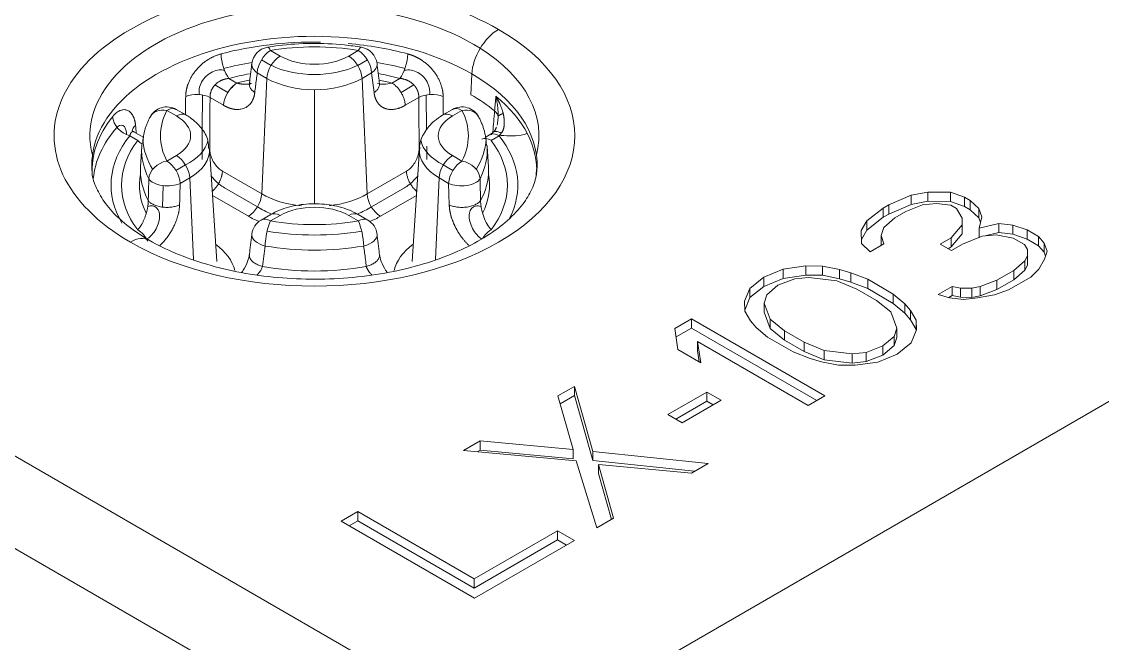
# Model space of a CAD drawing. Header units: millimetres. Extents: x 409 to 1151, y 1574 to 2099.
# Drawn here: x 948.89 to 969.11, y 1796.24 to 1807.87 of the extents above; entities that cross this region are included whole.
import ezdxf

# ---------------------------------------------------------------- set-up
doc = ezdxf.new("R2010")
doc.units = ezdxf.units.MM
doc.layers.add('core', color=7, linetype='Continuous', lineweight=20)

msp = doc.modelspace()

# ---------------------------------------------------------------- linework, layer by layer
at = {"layer": 'core', "linetype": 'Continuous'}
for p, q in [((983.836, 1809.196), (958.865, 1794.779)), ((953.549, 1807.33), (953.728, 1807.226)), ((955.011, 1807.226), (955.191, 1807.33)), ((953.558, 1807.051), (953.379, 1807.155)), ((955.361, 1807.155), (955.181, 1807.051)), ((952.771, 1806.808), (952.92, 1806.722)), ((953.3, 1806.913), (953.479, 1806.809)), ((953.383, 1804.648), (953.479, 1806.809)), ((955.261, 1806.809), (955.44, 1806.913)), ((955.356, 1804.648), (955.261, 1806.809)), ((955.486, 1806.543), (955.44, 1806.913)), ((955.968, 1806.808), (955.82, 1806.722)), ((957.298, 1806.504), (957.315, 1806.89)), ((952.508, 1806.686), (952.75, 1806.547)), ((954.37, 1804.464), (954.37, 1806.596)), ((955.99, 1806.547), (956.231, 1806.686)), ((952.272, 1805.854), (952.277, 1806.497)), ((952.417, 1806.451), (952.671, 1806.305)), ((956.069, 1806.305), (956.323, 1806.451)), ((956.463, 1806.497), (956.468, 1805.855)), ((957.772, 1806.442), (957.769, 1806.466)), ((951.788, 1806.106), (951.609, 1806.21)), ((951.965, 1806.124), (951.786, 1806.227)), ((956.954, 1806.227), (956.775, 1806.124)), ((957.131, 1806.21), (956.951, 1806.106)), ((957.81, 1806.099), (957.806, 1806.131)), ((951.177, 1805.705), (950.981, 1805.818)), ((952.267, 1805.289), (952.272, 1805.854)), ((950.915, 1805.736), (951.064, 1805.65)), ((957.648, 1805.754), (957.564, 1805.706)), ((957.824, 1805.736), (957.676, 1805.65)), ((951.139, 1805.532), (951.115, 1805.156)), ((951.609, 1805.262), (951.788, 1805.366)), ((952.541, 1803.386), (952.406, 1805.49)), ((956.334, 1805.49), (956.199, 1803.386)), ((956.471, 1805.542), (956.473, 1805.289)), ((956.951, 1805.366), (957.131, 1805.262)), ((957.625, 1805.156), (957.601, 1805.532)), ((951.959, 1805.19), (951.779, 1805.087)), ((956.961, 1805.087), (956.781, 1805.19)), ((953.383, 1804.648), (952.649, 1805.072)), ((956.091, 1805.072), (955.356, 1804.648)), ((951.53, 1804.401), (951.537, 1804.805)), ((951.858, 1804.845), (952.038, 1804.948)), ((952.038, 1804.948), (952.105, 1803.42)), ((953.304, 1804.406), (952.688, 1804.762)), ((956.053, 1804.762), (955.436, 1804.406)), ((956.634, 1803.42), (956.702, 1804.948)), ((956.702, 1804.948), (956.881, 1804.845)), ((956.893, 1804.442), (956.881, 1804.845)), ((953.134, 1804.23), (952.462, 1804.619)), ((956.278, 1804.619), (955.606, 1804.23)), ((965.118, 1804.444), (965.535, 1804.624)), ((965.535, 1804.624), (965.85, 1804.683)), ((965.535, 1804.451), (965.535, 1804.624)), ((965.85, 1804.51), (965.85, 1804.683)), ((965.85, 1804.683), (966.27, 1804.68)), ((966.27, 1804.507), (966.27, 1804.68)), ((966.27, 1804.68), (966.535, 1804.588)), ((966.535, 1804.415), (966.535, 1804.588)), ((966.535, 1804.588), (966.641, 1804.526)), ((964.703, 1804.143), (965.014, 1804.384)), ((965.014, 1804.384), (965.118, 1804.444)), ((965.014, 1804.211), (965.014, 1804.384)), ((965.118, 1804.271), (965.535, 1804.451)), ((965.118, 1804.271), (965.118, 1804.444)), ((965.749, 1804.441), (965.436, 1804.321)), ((965.535, 1804.451), (965.85, 1804.51)), ((966.011, 1804.469), (965.749, 1804.441)), ((965.85, 1804.51), (966.27, 1804.507)), ((966.275, 1804.437), (966.011, 1804.469)), ((966.27, 1804.507), (966.535, 1804.415)), ((966.381, 1804.376), (966.275, 1804.437)), ((966.489, 1804.193), (966.381, 1804.376)), ((966.535, 1804.415), (966.641, 1804.353)), ((966.641, 1804.353), (966.641, 1804.526)), ((966.641, 1804.526), (966.802, 1804.374)), ((966.641, 1804.353), (966.802, 1804.201)), ((966.802, 1804.201), (966.802, 1804.374)), ((966.802, 1804.374), (966.857, 1804.221)), ((953.552, 1804.263), (953.372, 1804.16)), ((953.728, 1804.246), (953.549, 1804.142)), ((955.191, 1804.142), (955.011, 1804.246)), ((955.367, 1804.16), (955.188, 1804.263)), ((964.601, 1803.962), (964.703, 1804.143)), ((964.703, 1803.97), (965.014, 1804.211)), ((964.703, 1803.97), (964.703, 1804.143)), ((965.014, 1804.211), (965.118, 1804.271)), ((965.228, 1804.201), (965.021, 1804.02)), ((965.436, 1804.321), (965.228, 1804.201)), ((966.492, 1804.072), (966.489, 1804.193)), ((966.802, 1804.201), (966.833, 1804.115)), ((966.857, 1804.221), (966.808, 1804.009)), ((964.606, 1803.719), (964.601, 1803.962)), ((964.604, 1803.794), (964.703, 1803.97)), ((965.021, 1804.02), (964.971, 1803.869)), ((966.286, 1803.83), (966.492, 1804.072)), ((966.492, 1803.899), (966.492, 1804.072)), ((966.808, 1804.009), (967.175, 1804.098)), ((966.808, 1803.836), (966.808, 1804.009)), ((967.175, 1803.925), (967.175, 1804.098)), ((967.175, 1804.098), (967.438, 1804.066)), ((967.438, 1803.893), (967.438, 1804.066)), ((967.438, 1804.066), (967.703, 1803.974)), ((967.703, 1803.8), (967.703, 1803.974)), ((967.703, 1803.974), (967.915, 1803.851)), ((958.212, 1794.291), (941.754, 1803.793)), ((964.971, 1803.696), (964.971, 1803.869)), ((964.971, 1803.869), (965.026, 1803.717)), ((966.078, 1803.71), (966.286, 1803.83)), ((966.286, 1803.657), (966.492, 1803.899)), ((966.286, 1803.657), (966.286, 1803.83)), ((966.864, 1803.857), (966.498, 1803.708)), ((966.808, 1803.836), (966.819, 1803.839)), ((967.126, 1803.886), (966.864, 1803.857)), ((966.92, 1803.863), (967.175, 1803.925)), ((967.442, 1803.823), (967.126, 1803.886)), ((967.175, 1803.925), (967.438, 1803.893)), ((967.438, 1803.893), (967.703, 1803.8)), ((967.655, 1803.701), (967.442, 1803.823)), ((967.703, 1803.8), (967.915, 1803.678)), ((967.915, 1803.678), (967.915, 1803.851)), ((967.915, 1803.851), (968.022, 1803.729)), ((964.766, 1803.566), (964.606, 1803.719)), ((965.026, 1803.717), (964.766, 1803.566)), ((964.971, 1803.696), (964.974, 1803.687)), ((966.29, 1803.588), (966.078, 1803.71)), ((966.227, 1803.624), (966.286, 1803.657)), ((966.498, 1803.708), (966.29, 1803.588)), ((967.709, 1803.609), (967.655, 1803.701)), ((967.711, 1803.488), (967.709, 1803.609)), ((967.915, 1803.678), (968.022, 1803.556)), ((968.022, 1803.556), (968.022, 1803.729)), ((968.022, 1803.729), (968.078, 1803.577)), ((968.022, 1803.556), (968.048, 1803.486)), ((968.078, 1803.577), (968.028, 1803.425)), ((967.454, 1803.216), (967.661, 1803.397)), ((967.661, 1803.397), (967.711, 1803.488)), ((967.661, 1803.224), (967.661, 1803.397)), ((967.711, 1803.315), (967.711, 1803.488)), ((968.028, 1803.425), (967.926, 1803.244)), ((962.777, 1803.093), (963.142, 1803.242)), ((963.142, 1803.242), (963.562, 1803.301)), ((963.142, 1803.069), (963.142, 1803.242)), ((963.562, 1803.128), (963.562, 1803.301)), ((963.562, 1803.301), (963.877, 1803.299)), ((963.877, 1803.126), (963.877, 1803.299)), ((963.877, 1803.299), (964.194, 1803.236)), ((964.194, 1803.063), (964.194, 1803.236)), ((964.194, 1803.236), (964.405, 1803.174)), ((964.405, 1803.001), (964.405, 1803.174)), ((964.405, 1803.174), (964.723, 1803.051)), ((967.141, 1803.036), (967.454, 1803.216)), ((967.454, 1803.043), (967.661, 1803.224)), ((967.454, 1803.043), (967.454, 1803.216)), ((967.661, 1803.224), (967.711, 1803.315)), ((967.926, 1803.244), (967.771, 1803.093)), ((962.518, 1802.882), (962.777, 1803.093)), ((962.777, 1802.92), (962.777, 1803.093)), ((962.777, 1802.92), (963.142, 1803.069)), ((963.043, 1802.94), (962.836, 1802.759)), ((963.356, 1803.059), (963.043, 1802.94)), ((963.142, 1803.069), (963.562, 1803.128)), ((963.618, 1803.088), (963.356, 1803.059)), ((963.562, 1803.128), (963.877, 1803.126)), ((964.145, 1803.024), (963.618, 1803.088)), ((963.877, 1803.126), (964.194, 1803.063)), ((964.516, 1802.87), (964.145, 1803.024)), ((964.194, 1803.063), (964.405, 1803.001)), ((964.405, 1803.001), (964.723, 1802.878)), ((964.723, 1802.878), (964.723, 1803.051)), ((964.723, 1803.051), (965.201, 1802.775)), ((966.828, 1802.916), (967.141, 1803.036)), ((967.141, 1802.863), (967.454, 1803.043)), ((967.141, 1802.863), (967.141, 1803.036)), ((967.771, 1803.093), (967.355, 1802.853)), ((962.417, 1802.64), (962.518, 1802.882)), ((962.518, 1802.709), (962.777, 1802.92)), ((962.518, 1802.709), (962.518, 1802.882)), ((962.836, 1802.759), (962.786, 1802.607)), ((964.888, 1802.655), (964.516, 1802.87)), ((964.723, 1802.878), (965.201, 1802.602)), ((965.201, 1802.602), (965.201, 1802.775)), ((965.201, 1802.775), (965.415, 1802.591)), ((966.042, 1802.77), (966.302, 1802.92)), ((966.254, 1802.708), (966.042, 1802.77)), ((966.241, 1802.711), (966.302, 1802.747)), ((966.302, 1802.747), (966.302, 1802.92)), ((966.302, 1802.92), (966.461, 1802.888)), ((966.302, 1802.747), (966.461, 1802.715)), ((966.461, 1802.715), (966.461, 1802.888)), ((966.461, 1802.888), (966.671, 1802.887)), ((966.671, 1802.887), (966.828, 1802.916)), ((966.671, 1802.714), (966.671, 1802.887)), ((966.671, 1802.714), (966.828, 1802.743)), ((967.094, 1802.763), (966.779, 1802.704)), ((966.828, 1802.743), (966.828, 1802.916)), ((966.828, 1802.743), (967.141, 1802.863)), ((967.355, 1802.853), (967.094, 1802.763)), ((957.276, 1793.101), (940.695, 1802.674)), ((962.42, 1802.458), (962.417, 1802.64)), ((962.42, 1802.474), (962.518, 1802.709)), ((962.786, 1802.434), (962.786, 1802.607)), ((962.786, 1802.607), (962.896, 1802.303)), ((965.155, 1802.441), (964.888, 1802.655)), ((965.201, 1802.602), (965.415, 1802.418)), ((965.415, 1802.418), (965.415, 1802.591)), ((965.415, 1802.591), (965.522, 1802.469)), ((966.517, 1802.676), (966.254, 1802.708)), ((966.461, 1802.715), (966.671, 1802.714)), ((966.779, 1802.704), (966.517, 1802.676)), ((962.529, 1802.275), (962.42, 1802.458)), ((962.786, 1802.434), (962.896, 1802.13)), ((965.265, 1802.137), (965.155, 1802.441)), ((965.415, 1802.418), (965.522, 1802.296)), ((965.522, 1802.296), (965.522, 1802.469)), ((965.522, 1802.469), (965.63, 1802.286)), ((961.112, 1802.132), (961.424, 1802.312)), ((961.172, 1801.737), (961.112, 1802.132)), ((961.136, 1801.973), (961.424, 1802.139)), ((961.424, 1802.139), (961.424, 1802.312)), ((961.424, 1802.312), (963.921, 1800.87)), ((961.424, 1802.139), (963.772, 1800.784)), ((962.636, 1802.153), (962.529, 1802.275)), ((962.85, 1801.969), (962.636, 1802.153)), ((962.896, 1802.13), (962.896, 1802.303)), ((962.896, 1802.303), (963.163, 1802.089)), ((962.896, 1802.13), (963.163, 1801.916)), ((965.215, 1801.985), (965.265, 1802.137)), ((965.265, 1801.964), (965.265, 1802.137)), ((965.522, 1802.296), (965.63, 1802.113)), ((965.63, 1802.113), (965.63, 1802.286)), ((965.63, 1802.286), (965.634, 1802.104)), ((963.328, 1801.693), (962.85, 1801.969)), ((963.163, 1801.916), (963.163, 1802.089)), ((963.163, 1802.089), (963.535, 1801.874)), ((965.008, 1801.805), (965.215, 1801.985)), ((965.215, 1801.812), (965.215, 1801.985)), ((965.215, 1801.812), (965.265, 1801.964)), ((965.634, 1802.104), (965.533, 1801.862)), ((965.63, 1802.113), (965.631, 1802.097)), ((961.597, 1801.491), (961.172, 1801.737)), ((961.537, 1801.713), (961.537, 1801.886)), ((963.609, 1800.69), (961.537, 1801.886)), ((961.537, 1801.886), (961.597, 1801.491)), ((963.163, 1801.916), (963.535, 1801.701)), ((963.535, 1801.701), (963.535, 1801.874)), ((963.535, 1801.874), (963.906, 1801.72)), ((963.906, 1801.547), (963.906, 1801.72)), ((963.906, 1801.72), (964.433, 1801.656)), ((964.695, 1801.685), (965.008, 1801.805)), ((965.008, 1801.632), (965.215, 1801.812)), ((965.008, 1801.632), (965.008, 1801.805)), ((965.533, 1801.862), (965.274, 1801.651)), ((961.537, 1801.713), (961.568, 1801.508)), ((963.646, 1801.57), (963.328, 1801.693)), ((963.535, 1801.701), (963.906, 1801.547)), ((963.857, 1801.508), (963.646, 1801.57)), ((963.906, 1801.547), (964.433, 1801.483)), ((964.433, 1801.656), (964.695, 1801.685)), ((964.433, 1801.483), (964.433, 1801.656)), ((964.695, 1801.512), (964.695, 1801.685)), ((964.695, 1801.512), (965.008, 1801.632)), ((965.274, 1801.651), (964.909, 1801.502)), ((964.174, 1801.445), (963.857, 1801.508)), ((964.489, 1801.443), (964.174, 1801.445)), ((964.433, 1801.483), (964.695, 1801.512)), ((964.909, 1801.502), (964.489, 1801.443)), ((958.927, 1800.87), (959.239, 1801.05)), ((959.239, 1800.877), (959.239, 1801.05)), ((959.239, 1801.05), (959.577, 1799.834)), ((960.984, 1800.524), (961.712, 1800.944)), ((961.712, 1800.771), (961.712, 1800.944)), ((961.712, 1800.944), (961.978, 1800.791)), ((959.208, 1799.867), (958.927, 1800.87)), ((958.969, 1800.721), (959.239, 1800.877)), ((959.239, 1800.877), (959.577, 1799.661)), ((961.134, 1800.437), (961.712, 1800.771)), ((961.978, 1800.791), (961.249, 1800.37)), ((961.712, 1800.771), (961.828, 1800.704)), ((963.921, 1800.87), (963.609, 1800.69)), ((961.249, 1800.37), (960.984, 1800.524)), ((957.158, 1799.849), (957.47, 1800.029)), ((957.47, 1799.856), (957.47, 1800.029)), ((957.47, 1800.029), (959.208, 1799.867)), ((959.265, 1799.654), (957.158, 1799.849)), ((957.417, 1799.825), (957.47, 1799.856)), ((957.47, 1799.856), (959.208, 1799.694)), ((959.208, 1799.694), (959.208, 1799.867)), ((959.577, 1799.661), (959.577, 1799.834)), ((959.577, 1799.834), (961.736, 1799.609)), ((959.655, 1798.407), (959.265, 1799.654)), ((959.577, 1799.661), (961.483, 1799.462)), ((959.686, 1799.418), (959.686, 1799.591)), ((961.424, 1799.428), (959.686, 1799.591)), ((959.686, 1799.591), (959.968, 1798.587)), ((961.736, 1799.609), (961.424, 1799.428)), ((959.686, 1799.418), (959.926, 1798.563)), ((954.869, 1798.527), (955.181, 1798.708)), ((955.181, 1798.535), (955.181, 1798.708)), ((955.181, 1798.708), (957.36, 1797.45)), ((957.366, 1797.086), (954.869, 1798.527)), ((955.019, 1798.441), (955.181, 1798.535)), ((955.181, 1798.535), (957.36, 1797.277)), ((959.968, 1798.587), (959.655, 1798.407)), ((957.36, 1797.45), (958.921, 1798.351)), ((958.921, 1798.178), (958.921, 1798.351)), ((958.921, 1798.351), (959.239, 1798.167)), ((957.36, 1797.277), (958.921, 1798.178)), ((959.239, 1798.167), (957.366, 1797.086)), ((958.921, 1798.178), (959.089, 1798.08)), ((957.36, 1797.277), (957.36, 1797.45))]:
    msp.add_line(p, q, dxfattribs=at)
for centre, start, end in [((953.549, 1807.042), 99.7408, 172.9434), ((955.191, 1807.042), 7.0566, 80.2592), ((951.609, 1805.922), 60, 152.7516), ((957.131, 1805.922), 27.2484, 120), ((953.549, 1803.854), 120, 173.1877), ((955.191, 1803.854), 6.8123, 60)]:
    msp.add_arc(centre, 0.353, start, end, dxfattribs=at)
for centre, major_axis, ratio, start_param, end_param in [((954.37, 1805.736), (4.871, 0), 0.57735, 0.785398, 3.926991), ((954.37, 1805.736), (-4.201, 0), 0.57735, 3.881441, 6.43333), ((954.37, 1805.19), (4.166, 0), 0.57735, 0.785398, 3.184593), ((954.37, 1805.736), (4.871, 0), 0.57735, 3.926991, 7.068583), ((957.814, 1807.148), (0.353, 0.612), 0.57735, 0.785398, 2.303835), ((954.37, 1805.087), (4.159, 0), 0.57735, 1.543549, 2.004157), ((953.549, 1807.042), (-0.06, 0.348), 0.232704, 5.647602, 6.283706), ((954.37, 1805.736), (2.88, 0), 0.57735, 1.281787, 1.859806), ((954.37, 1805.087), (4.159, 0), 0.57735, 1.137435, 1.418646), ((955.191, 1807.042), (0.06, 0.348), 0.232704, 6.28269, 6.918769), ((952.771, 1807.096), (0.091, -0.341), 0.342866, 4.102864, 5.621301), ((953.549, 1807.042), (-0.177, -0.306), 0.57735, 3.926991, 5.445427), ((953.728, 1806.938), (-0.177, -0.306), 0.57735, 3.926991, 5.445427), ((954.37, 1807.597), (-0.907, 0), 0.57735, 0.785398, 2.356194), ((955.011, 1806.938), (0.177, -0.306), 0.57735, 0.837758, 2.356194), ((955.191, 1807.042), (0.177, -0.306), 0.57735, 0.837758, 2.356194), ((955.968, 1807.096), (-0.091, -0.341), 0.342866, 0.66198, 2.180322), ((954.37, 1805.736), (-4.201, 0), 0.57735, 2.991446, 3.881441), ((954.37, 1804.813), (4.142, 0), 0.57735, 1.856526, 1.992207), ((953.549, 1807.042), (0.35, -0.043), 0.594781, 3.141578, 3.996943), ((954.37, 1807.597), (-1.242, 0), 0.57735, 0.860258, 2.281334), ((955.191, 1807.042), (0.35, 0.043), 0.594781, 5.427835, 6.2832), ((954.37, 1804.813), (4.142, 0), 0.57735, 1.149386, 1.285041), ((954.37, 1804.813), (3.806, 0), 0.57735, 1.895113, 2.004157), ((954.37, 1804.813), (3.61, 0), 0.57735, 1.915113, 1.984063), ((954.37, 1807.324), (-1.26, 0), 0.57735, 0.785398, 2.356194), ((954.37, 1804.813), (3.806, 0), 0.57735, 1.137434, 1.251516), ((954.37, 1804.813), (3.61, 0), 0.57735, 1.157529, 1.229515), ((954.37, 1805.19), (4.166, 0), 0.57735, 6.258691, 7.068583), ((952.92, 1806.434), (-0.177, -0.306), 0.57735, 3.926991, 5.445427), ((952.167, 1806.323), (0.353, -0.002), 0.520142, 0.790128, 2.196897), ((956.572, 1806.323), (-0.353, -0.002), 0.520142, 4.086288, 5.493058), ((954.37, 1804.813), (-4.142, 0), 0.57735, 3.761356, 3.926991), ((954.37, 1805.087), (4.159, 0), 0.57735, 6.246135, 6.899046), ((951.609, 1805.922), (-0.314, 0.162), 0.782634, 5.095526, 6.28273), ((954.37, 1805.736), (2.88, 0), 0.57735, 2.852583, 3.430602), ((951.609, 1805.922), (0.177, 0.306), 0.57735, 0.000011, 0.785398), ((957.131, 1805.922), (-0.177, 0.306), 0.57735, 5.497787, 6.283174), ((957.131, 1805.922), (0.314, 0.162), 0.782634, 0.000455, 1.187659), ((954.37, 1805.736), (2.88, 0), 0.57735, 5.994176, 6.572195), ((957.454, 1806.099), (-0.352, 0.03), 0.580621, 3.244274, 3.808825), ((954.37, 1805.087), (4.159, 0), 0.57735, 2.708231, 3.178659), ((950.915, 1806.025), (0.276, -0.221), 0.741019, 3.729846, 5.248189), ((951.788, 1805.818), (0.177, 0.306), 0.57735, 0.000485, 0.785398), ((951.147, 1805.736), (-0.907, 0), 0.57735, 2.356194, 3.926991), ((957.593, 1805.736), (-0.907, 0), 0.57735, 5.497787, 7.068583), ((956.951, 1805.818), (-0.177, 0.306), 0.57735, 5.497787, 6.282748), ((954.37, 1804.813), (4.142, 0), 0.57735, 2.671897, 3.092055), ((951.309, 1805.827), (-0.352, -0.03), 0.580514, 5.611941, 6.142183), ((957.824, 1805.448), (-0.177, 0.306), 0.577348, 5.497785, 6.283166), ((954.37, 1804.813), (3.806, 0), 0.57735, 2.70823, 3.471055), ((954.37, 1804.813), (3.61, 0), 0.57735, 2.728325, 3.55486), ((954.37, 1805.463), (3.233, 0), 0.57735, 3.075121, 3.104527), ((954.37, 1805.736), (3.215, 0), 0.57735, 3.178021, 3.48681), ((951.147, 1805.736), (-1.242, 0), 0.57735, 2.281334, 3.008157), ((957.593, 1805.736), (-1.242, 0), 0.57735, 0.116223, 0.860258), ((954.37, 1805.736), (3.215, 0), 0.57735, 5.937968, 6.246755), ((957.676, 1805.362), (-0.177, 0.306), 0.57735, 5.497787, 6.263552), ((954.37, 1804.813), (3.61, 0), 0.57735, 5.869918, 6.696452), ((954.37, 1804.813), (3.806, 0), 0.57735, 5.991369, 6.716546), ((954.37, 1805.463), (3.233, 0), 0.57735, 3.104527, 3.430602), ((951.788, 1805.077), (0.177, -0.306), 0.57735, 0.837758, 2.356194), ((951.147, 1805.463), (-1.26, 0), 0.57735, 2.356194, 3.189404), ((957.593, 1805.463), (-1.26, 0), 0.57735, 6.247867, 7.068583), ((956.951, 1805.077), (-0.177, -0.306), 0.57735, 3.926991, 5.445427), ((954.37, 1805.463), (3.233, 0), 0.57735, 5.994176, 6.3307), ((954.37, 1805.087), (3.257, 0), 0.57735, 3.104533, 3.444508), ((954.37, 1805.087), (3.257, 0), 0.57735, 3.08206, 3.104533), ((951.609, 1804.974), (-0.314, -0.162), 0.782634, 4.329252, 5.847688), ((951.609, 1804.974), (0.177, -0.306), 0.57735, 0.837758, 2.356194), ((957.131, 1804.974), (-0.177, -0.306), 0.57735, 3.926991, 5.445427), ((957.131, 1804.974), (0.314, -0.162), 0.782634, 0.435497, 1.953933), ((954.37, 1805.087), (3.257, 0), 0.57735, 0.000814, 0.03706), ((954.37, 1804.813), (3.275, 0), 0.57735, 3.032174, 3.423007), ((954.37, 1805.087), (3.257, 0), 0.57735, 5.98027, 6.284), ((954.37, 1804.813), (3.275, 0), 0.57735, 6.001802, 6.392646), ((951.609, 1804.974), (0.353, -0.01), 0.493711, 3.448351, 5.510944), ((957.131, 1804.974), (0.353, 0.01), 0.493711, 3.913834, 5.976427), ((953.134, 1804.519), (0.177, 0.306), 0.57735, 3.926991, 5.445427), ((954.37, 1805.217), (1.395, 0), 0.57735, 3.926991, 4.535969), ((954.37, 1805.217), (1.395, 0), 0.57735, 4.912003, 5.497787), ((955.606, 1804.519), (-0.177, 0.306), 0.57735, 0.837758, 2.356194), ((954.37, 1804.944), (-1.413, 0), 0.57735, 0.717264, 0.967482), ((954.37, 1803.875), (-0.907, 0), 0.57735, 3.926991, 5.497787), ((954.37, 1804.944), (-1.413, 0), 0.57735, 2.173977, 2.424329), ((954.37, 1804.944), (1.748, 0), 0.57735, 3.926991, 4.076437), ((953.549, 1803.854), (-0.177, 0.306), 0.57735, 5.497787, 6.283174), ((953.728, 1803.957), (-0.177, 0.306), 0.57735, 5.497787, 6.282295), ((955.011, 1803.957), (0.177, 0.306), 0.57735, 0.000722, 0.785398), ((955.191, 1803.854), (0.177, 0.306), 0.57735, 0.000011, 0.785398), ((954.37, 1804.944), (1.748, 0), 0.57735, 5.348341, 5.497787), ((951.064, 1803.688), (0.177, -0.306), 0.57735, 1.484209, 2.356194), ((953.549, 1803.854), (-0.06, -0.348), 0.232704, 3.777176, 5.295613), ((954.37, 1805.736), (3.215, 0), 0.57735, 4.433538, 4.99124), ((954.37, 1805.736), (2.88, 0), 0.57735, 4.42338, 5.001398), ((955.191, 1803.854), (0.06, -0.348), 0.232704, 0.987573, 2.506009), ((950.926, 1803.171), (0.353, 0.612), 0.57735, 0.001647, 0.785398), ((953.549, 1803.854), (0.351, -0.042), 0.553912, 3.141594, 4.488402), ((955.191, 1803.854), (0.351, 0.042), 0.553912, 4.936376, 6.283184), ((951.147, 1803.083), (1.748, 0), 0.57735, 0.133542, 0.66668), ((954.37, 1805.463), (3.233, 0), 0.57735, 4.42338, 5.001398), ((957.593, 1803.083), (1.748, 0), 0.57735, 2.474912, 3.01021), ((954.37, 1805.087), (3.257, 0), 0.57735, 4.409474, 5.015304)]:
    msp.add_ellipse(centre, major_axis=major_axis, ratio=ratio, start_param=start_param, end_param=end_param, dxfattribs=at)
for points, degree, knots in [([(955.25, 1807.39), (955.145, 1807.408), (954.837, 1807.45), (954.313, 1807.476), (953.828, 1807.442), (953.558, 1807.402), (953.489, 1807.39)], 3, [0, 0, 0, 0, 0.184218, 0.531525, 0.879178, 1, 1, 1, 1]), ([(951.961, 1806.473), (951.961, 1806.476), (951.961, 1806.482), (951.962, 1806.492), (951.962, 1806.502), (951.963, 1806.512), (951.964, 1806.522), (951.965, 1806.531), (951.966, 1806.541), (951.967, 1806.551), (951.969, 1806.561), (951.97, 1806.571), (951.972, 1806.581), (951.974, 1806.591), (951.976, 1806.601), (951.978, 1806.611), (951.981, 1806.621), (951.983, 1806.632), (951.986, 1806.642), (951.989, 1806.652), (951.992, 1806.662), (951.995, 1806.673), (951.998, 1806.683), (952.002, 1806.693), (952.012, 1806.72), (952.029, 1806.764), (952.059, 1806.823), (952.094, 1806.881), (952.134, 1806.937), (952.179, 1806.992), (952.23, 1807.045), (952.285, 1807.093), (952.33, 1807.127), (952.364, 1807.15), (952.384, 1807.163), (952.405, 1807.175), (952.425, 1807.187), (952.446, 1807.198), (952.468, 1807.208), (952.489, 1807.218), (952.511, 1807.228), (952.533, 1807.237), (952.555, 1807.245), (952.578, 1807.252), (952.6, 1807.26), (952.616, 1807.264), (952.623, 1807.266)], 3, [0, 0, 0, 0, 0.009872, 0.019721, 0.02955, 0.039361, 0.049158, 0.058943, 0.06872, 0.078491, 0.08826, 0.09803, 0.107804, 0.117585, 0.127375, 0.137179, 0.146998, 0.156837, 0.166697, 0.176582, 0.186496, 0.19644, 0.206418, 0.216433, 0.226487, 0.285159, 0.343748, 0.40283, 0.462971, 0.526102, 0.589423, 0.653511, 0.718925, 0.740306, 0.761666, 0.783021, 0.804388, 0.825785, 0.847228, 0.868733, 0.890318, 0.911999, 0.933792, 0.955713, 0.977777, 1, 1, 1, 1]), ([(956.116, 1807.266), (956.12, 1807.265), (956.128, 1807.263), (956.139, 1807.259), (956.151, 1807.256), (956.162, 1807.252), (956.173, 1807.249), (956.185, 1807.245), (956.196, 1807.241), (956.207, 1807.236), (956.218, 1807.232), (956.229, 1807.228), (956.24, 1807.223), (956.251, 1807.218), (956.261, 1807.213), (956.272, 1807.208), (956.283, 1807.203), (956.293, 1807.198), (956.304, 1807.192), (956.314, 1807.187), (956.325, 1807.181), (956.335, 1807.175), (956.345, 1807.169), (956.355, 1807.163), (956.365, 1807.156), (956.375, 1807.15), (956.385, 1807.143), (956.412, 1807.125), (956.455, 1807.093), (956.51, 1807.045), (956.56, 1806.992), (956.606, 1806.937), (956.646, 1806.881), (956.681, 1806.823), (956.71, 1806.764), (956.729, 1806.717), (956.741, 1806.684), (956.747, 1806.664), (956.753, 1806.644), (956.758, 1806.625), (956.763, 1806.605), (956.767, 1806.586), (956.77, 1806.567), (956.773, 1806.548), (956.775, 1806.529), (956.777, 1806.51), (956.778, 1806.491), (956.778, 1806.479), (956.778, 1806.473)], 3, [0, 0, 0, 0, 0.01112, 0.022198, 0.033238, 0.04424, 0.055207, 0.06614, 0.077042, 0.087914, 0.098759, 0.109578, 0.120374, 0.131148, 0.141903, 0.152641, 0.163363, 0.174072, 0.184771, 0.19546, 0.206142, 0.216819, 0.227494, 0.238168, 0.248844, 0.259523, 0.270209, 0.280902, 0.346377, 0.410525, 0.473904, 0.537093, 0.597273, 0.656389, 0.715007, 0.773705, 0.792906, 0.811975, 0.830932, 0.849798, 0.868595, 0.887342, 0.906062, 0.924777, 0.943506, 0.962273, 0.981097, 1, 1, 1, 1]), ([(956.52, 1806.504), (956.535, 1806.567), (956.526, 1806.643), (956.455, 1806.798), (956.385, 1806.873), (956.223, 1806.962), (956.132, 1806.977), (956.053, 1806.96), (956.052, 1806.96), (956.051, 1806.96)], 3, [0, 0, 0, 0, 0.298063, 0.298063, 0.646907, 0.646907, 0.995752, 0.995752, 1, 1, 1, 1]), ([(952.689, 1806.96), (952.657, 1806.967), (952.623, 1806.969), (952.504, 1806.958), (952.415, 1806.917), (952.277, 1806.787), (952.229, 1806.698), (952.21, 1806.575), (952.212, 1806.538), (952.22, 1806.504)], 3, [0, 0, 0, 0, 0.14265, 0.14265, 0.491127, 0.491127, 0.839604, 0.839604, 1, 1, 1, 1]), ([(952.771, 1806.808), (952.768, 1806.808), (952.762, 1806.807), (952.753, 1806.806), (952.744, 1806.805), (952.735, 1806.803), (952.726, 1806.802), (952.717, 1806.8), (952.708, 1806.798), (952.7, 1806.796), (952.691, 1806.794), (952.683, 1806.791), (952.675, 1806.789), (952.666, 1806.786), (952.658, 1806.784), (952.651, 1806.781), (952.643, 1806.778), (952.635, 1806.774), (952.628, 1806.771), (952.62, 1806.768), (952.605, 1806.76), (952.581, 1806.747), (952.552, 1806.726), (952.524, 1806.703), (952.505, 1806.683), (952.492, 1806.667), (952.484, 1806.656), (952.476, 1806.645), (952.468, 1806.634), (952.461, 1806.622), (952.455, 1806.611), (952.449, 1806.598), (952.443, 1806.586), (952.438, 1806.573), (952.433, 1806.56), (952.429, 1806.547), (952.426, 1806.534), (952.422, 1806.52), (952.42, 1806.507), (952.418, 1806.493), (952.417, 1806.479), (952.416, 1806.465), (952.417, 1806.456), (952.417, 1806.451)], 3, [0, 0, 0, 0, 0.016576, 0.033001, 0.049276, 0.065402, 0.08138, 0.097212, 0.112898, 0.12844, 0.14384, 0.159099, 0.174218, 0.189199, 0.204043, 0.218752, 0.233328, 0.247772, 0.262086, 0.276271, 0.29033, 0.354143, 0.417322, 0.48005, 0.542515, 0.565961, 0.589592, 0.613416, 0.637445, 0.661686, 0.686149, 0.710843, 0.735777, 0.760958, 0.786395, 0.812096, 0.838068, 0.86432, 0.890857, 0.917687, 0.944816, 0.972252, 1, 1, 1, 1]), ([(956.323, 1806.451), (956.323, 1806.454), (956.323, 1806.458), (956.323, 1806.464), (956.323, 1806.47), (956.323, 1806.476), (956.322, 1806.483), (956.322, 1806.489), (956.321, 1806.495), (956.32, 1806.501), (956.319, 1806.507), (956.318, 1806.513), (956.317, 1806.52), (956.316, 1806.526), (956.315, 1806.532), (956.313, 1806.538), (956.311, 1806.544), (956.31, 1806.55), (956.308, 1806.556), (956.306, 1806.562), (956.304, 1806.567), (956.302, 1806.573), (956.3, 1806.579), (956.297, 1806.585), (956.295, 1806.59), (956.292, 1806.596), (956.289, 1806.601), (956.287, 1806.607), (956.284, 1806.612), (956.281, 1806.618), (956.278, 1806.623), (956.275, 1806.628), (956.272, 1806.633), (956.268, 1806.638), (956.265, 1806.643), (956.262, 1806.648), (956.258, 1806.653), (956.255, 1806.658), (956.251, 1806.663), (956.247, 1806.668), (956.243, 1806.672), (956.233, 1806.684), (956.215, 1806.703), (956.188, 1806.726), (956.158, 1806.747), (956.133, 1806.761), (956.113, 1806.771), (956.098, 1806.777), (956.083, 1806.783), (956.068, 1806.788), (956.052, 1806.793), (956.036, 1806.797), (956.02, 1806.801), (956.003, 1806.804), (955.986, 1806.806), (955.974, 1806.807), (955.968, 1806.808)], 3, [0, 0, 0, 0, 0.012513, 0.024963, 0.03735, 0.049674, 0.061936, 0.074137, 0.086277, 0.098357, 0.110377, 0.122338, 0.134241, 0.146087, 0.157875, 0.169607, 0.181284, 0.192905, 0.204472, 0.215985, 0.227445, 0.238853, 0.25021, 0.261516, 0.272771, 0.283978, 0.295136, 0.306246, 0.317309, 0.328326, 0.339297, 0.350224, 0.361108, 0.371948, 0.382746, 0.393503, 0.40422, 0.414897, 0.425536, 0.436137, 0.446701, 0.457229, 0.519641, 0.5824, 0.645695, 0.709709, 0.736668, 0.764057, 0.79189, 0.820177, 0.848928, 0.878155, 0.907866, 0.938072, 0.96878, 1, 1, 1, 1]), ([(952.92, 1806.722), (952.923, 1806.721), (952.929, 1806.719), (952.938, 1806.717), (952.948, 1806.714), (952.957, 1806.712), (952.967, 1806.71), (952.978, 1806.707), (952.988, 1806.706), (952.999, 1806.704), (953.01, 1806.702), (953.021, 1806.701), (953.033, 1806.7), (953.044, 1806.699), (953.056, 1806.698), (953.068, 1806.698), (953.086, 1806.698), (953.107, 1806.698), (953.134, 1806.701), (953.159, 1806.704), (953.175, 1806.707), (953.182, 1806.709)], 3, [0, 0, 0, 0, 0.033268, 0.067534, 0.102796, 0.139051, 0.176298, 0.214534, 0.253756, 0.293961, 0.335147, 0.37731, 0.420447, 0.464555, 0.509632, 0.555673, 0.602676, 0.705118, 0.807512, 0.909865, 1, 1, 1, 1]), ([(953.254, 1806.543), (953.236, 1806.555), (953.22, 1806.569), (953.19, 1806.6), (953.177, 1806.617), (953.159, 1806.653), (953.153, 1806.672), (953.152, 1806.699), (953.152, 1806.706), (953.153, 1806.714)], 3, [0, 0, 0, 0, 0.296428, 0.296428, 0.592856, 0.592856, 0.889283, 0.889283, 1, 1, 1, 1]), ([(955.587, 1806.714), (955.588, 1806.706), (955.588, 1806.699), (955.586, 1806.672), (955.581, 1806.653), (955.562, 1806.617), (955.55, 1806.6), (955.52, 1806.569), (955.503, 1806.555), (955.486, 1806.543)], 3, [0, 0, 0, 0, 0.110584, 0.110584, 0.407056, 0.407056, 0.703528, 0.703528, 1, 1, 1, 1]), ([(955.82, 1806.722), (955.77, 1806.707), (955.72, 1806.699), (955.628, 1806.697), (955.587, 1806.702), (955.548, 1806.711)], 3, [0, 0, 0, 0, 0.544365, 0.544365, 1, 1, 1, 1]), ([(955.82, 1806.722), (955.835, 1806.713), (955.851, 1806.702), (955.882, 1806.677), (955.897, 1806.663), (955.927, 1806.633), (955.941, 1806.616), (955.967, 1806.581), (955.98, 1806.563), (956.003, 1806.524), (956.013, 1806.505), (956.032, 1806.464), (956.04, 1806.444), (956.053, 1806.403), (956.058, 1806.383), (956.066, 1806.343), (956.068, 1806.323), (956.069, 1806.305)], 3, [0, 0, 0, 0, 0.125, 0.125, 0.25, 0.25, 0.375, 0.375, 0.5, 0.5, 0.625, 0.625, 0.75, 0.75, 0.875, 0.875, 1, 1, 1, 1]), ([(952.671, 1806.305), (952.674, 1806.303), (952.68, 1806.3), (952.688, 1806.295), (952.697, 1806.29), (952.706, 1806.285), (952.716, 1806.281), (952.725, 1806.277), (952.734, 1806.272), (952.743, 1806.268), (952.753, 1806.264), (952.762, 1806.261), (952.772, 1806.257), (952.782, 1806.253), (952.792, 1806.25), (952.801, 1806.247), (952.811, 1806.244), (952.821, 1806.242), (952.831, 1806.239), (952.841, 1806.237), (952.851, 1806.235), (952.861, 1806.233), (952.872, 1806.231), (952.887, 1806.229), (952.907, 1806.227), (952.934, 1806.227), (952.964, 1806.228), (953.001, 1806.233), (953.036, 1806.242), (953.075, 1806.258), (953.11, 1806.278), (953.145, 1806.306), (953.174, 1806.337), (953.193, 1806.364), (953.205, 1806.385), (953.213, 1806.399), (953.22, 1806.414), (953.226, 1806.43), (953.232, 1806.445), (953.237, 1806.461), (953.242, 1806.477), (953.246, 1806.494), (953.249, 1806.51), (953.252, 1806.526), (953.253, 1806.538), (953.254, 1806.543)], 3, [0, 0, 0, 0, 0.010932, 0.021974, 0.033127, 0.044391, 0.055766, 0.067254, 0.078853, 0.090566, 0.102392, 0.114331, 0.126383, 0.13855, 0.15083, 0.163225, 0.175733, 0.188355, 0.20109, 0.213939, 0.2269, 0.239974, 0.25316, 0.266459, 0.299006, 0.335349, 0.375499, 0.419468, 0.491722, 0.531461, 0.602646, 0.667547, 0.726146, 0.778441, 0.800301, 0.821823, 0.843004, 0.863838, 0.884326, 0.90447, 0.92427, 0.943726, 0.962834, 0.981594, 1, 1, 1, 1]), ([(956.069, 1806.305), (955.961, 1806.243), (955.754, 1806.217), (955.671, 1806.255), (955.592, 1806.292), (955.543, 1806.371), (955.498, 1806.443), (955.486, 1806.543)], 2, [0, 0, 0, 0.25, 0.5, 0.5, 0.75, 0.75, 1, 1, 1]), ([(957.765, 1806.474), (957.766, 1806.469), (957.768, 1806.459), (957.772, 1806.443), (957.776, 1806.424), (957.78, 1806.403), (957.784, 1806.379), (957.788, 1806.353), (957.793, 1806.324), (957.797, 1806.29), (957.801, 1806.253), (957.804, 1806.214), (957.806, 1806.179), (957.806, 1806.146), (957.806, 1806.117), (957.806, 1806.099), (957.806, 1806.091)], 3, [0, 0, 0, 0, 0.036616, 0.079809, 0.129584, 0.185939, 0.248864, 0.318342, 0.39434, 0.476807, 0.584897, 0.684609, 0.775941, 0.858926, 0.933595, 1, 1, 1, 1]), ([(957.765, 1806.474), (957.767, 1806.47), (957.772, 1806.461), (957.779, 1806.45), (957.786, 1806.438), (957.792, 1806.427), (957.798, 1806.416), (957.804, 1806.406), (957.809, 1806.396), (957.814, 1806.387), (957.818, 1806.378), (957.822, 1806.369), (957.826, 1806.361), (957.83, 1806.354), (957.833, 1806.347), (957.836, 1806.34), (957.839, 1806.334), (957.841, 1806.328), (957.847, 1806.315), (957.855, 1806.296), (957.866, 1806.269), (957.875, 1806.243), (957.883, 1806.218), (957.891, 1806.195), (957.897, 1806.173), (957.9, 1806.158), (957.902, 1806.151)], 3, [0, 0, 0, 0, 0.039839, 0.07819, 0.115054, 0.150429, 0.184316, 0.216714, 0.247625, 0.277047, 0.304982, 0.33143, 0.356392, 0.379868, 0.401858, 0.422364, 0.441386, 0.458925, 0.474981, 0.560708, 0.642852, 0.721418, 0.796408, 0.867829, 0.93569, 1, 1, 1, 1]), ([(950.595, 1806.095), (950.597, 1806.097), (950.601, 1806.102), (950.606, 1806.108), (950.611, 1806.114), (950.617, 1806.12), (950.622, 1806.126), (950.628, 1806.132), (950.633, 1806.138), (950.639, 1806.143), (950.644, 1806.148), (950.65, 1806.153), (950.655, 1806.158), (950.661, 1806.163), (950.667, 1806.167), (950.672, 1806.172), (950.678, 1806.176), (950.683, 1806.18), (950.689, 1806.184), (950.695, 1806.187), (950.7, 1806.191), (950.706, 1806.194), (950.712, 1806.197), (950.718, 1806.2), (950.723, 1806.203), (950.729, 1806.206), (950.735, 1806.208), (950.751, 1806.214), (950.776, 1806.222), (950.811, 1806.225), (950.844, 1806.221), (950.875, 1806.211), (950.905, 1806.194), (950.931, 1806.172), (950.955, 1806.143), (950.971, 1806.117), (950.981, 1806.096), (950.987, 1806.083), (950.992, 1806.07), (950.997, 1806.057), (951.002, 1806.042), (951.006, 1806.028), (951.01, 1806.013), (951.013, 1805.997), (951.016, 1805.981), (951.018, 1805.965), (951.021, 1805.948), (951.022, 1805.936), (951.022, 1805.931)], 3, [0, 0, 0, 0, 0.01112, 0.022198, 0.033238, 0.04424, 0.055207, 0.06614, 0.077042, 0.087914, 0.098759, 0.109578, 0.120374, 0.131148, 0.141903, 0.152641, 0.163363, 0.174073, 0.184771, 0.19546, 0.206142, 0.216819, 0.227494, 0.238168, 0.248844, 0.259523, 0.270209, 0.280902, 0.346376, 0.410522, 0.4739, 0.537089, 0.597269, 0.656386, 0.715005, 0.773703, 0.792904, 0.811973, 0.830931, 0.849797, 0.868594, 0.887341, 0.906062, 0.924776, 0.943506, 0.962272, 0.981097, 1, 1, 1, 1]), ([(957.705, 1805.793), (957.706, 1805.798), (957.718, 1805.934), (957.73, 1806.071), (957.741, 1806.202)], 3, [0, 0, 0, 0, 0.035127, 1, 1, 1, 1]), ([(952.389, 1805.498), (952.392, 1805.549), (952.383, 1805.687), (952.259, 1805.893), (952.101, 1806.04), (951.992, 1806.108), (951.965, 1806.124)], 3, [0, 0, 0, 0, 0.188229, 0.534142, 0.887207, 1, 1, 1, 1]), ([(956.775, 1806.124), (956.716, 1806.091), (956.581, 1805.996), (956.422, 1805.806), (956.331, 1805.611), (956.34, 1805.504), (956.343, 1805.487)], 3, [0, 0, 0, 0, 0.234616, 0.595497, 0.933513, 1, 1, 1, 1]), ([(957.806, 1806.091), (957.805, 1806.053), (957.801, 1806), (957.794, 1805.951), (957.791, 1805.936)], 3, [0, 0, 0, 0, 0.682629, 1, 1, 1, 1]), ([(957.902, 1806.151), (957.903, 1806.147), (957.905, 1806.139), (957.907, 1806.128), (957.91, 1806.116), (957.912, 1806.105), (957.914, 1806.094), (957.915, 1806.083), (957.917, 1806.073), (957.918, 1806.062), (957.919, 1806.052), (957.92, 1806.042), (957.921, 1806.032), (957.922, 1806.022), (957.922, 1806.012), (957.923, 1806.003), (957.923, 1805.994), (957.923, 1805.985), (957.923, 1805.976), (957.923, 1805.967), (957.922, 1805.959), (957.922, 1805.951), (957.921, 1805.943), (957.92, 1805.932), (957.919, 1805.919), (957.916, 1805.903), (957.913, 1805.888), (957.91, 1805.874), (957.906, 1805.861), (957.901, 1805.848), (957.897, 1805.836), (957.892, 1805.824), (957.886, 1805.813), (957.88, 1805.803), (957.874, 1805.794), (957.869, 1805.788), (957.867, 1805.785)], 3, [0, 0, 0, 0, 0.030205, 0.059959, 0.089262, 0.118115, 0.14652, 0.174476, 0.201986, 0.229051, 0.255671, 0.281848, 0.307584, 0.33288, 0.357737, 0.382157, 0.406141, 0.429692, 0.452811, 0.4755, 0.49776, 0.519595, 0.541005, 0.561994, 0.605713, 0.648031, 0.688969, 0.728552, 0.766806, 0.803758, 0.839438, 0.87388, 0.907117, 0.939188, 0.970135, 1, 1, 1, 1]), ([(950.856, 1805.757), (950.855, 1805.823), (950.84, 1805.877), (950.783, 1805.945), (950.736, 1805.944), (950.687, 1805.905), (950.682, 1805.9), (950.677, 1805.895)], 3, [0, 0, 0, 0, 0.420857, 0.420857, 0.938845, 0.938845, 1, 1, 1, 1]), ([(950.995, 1805.81), (950.992, 1805.811), (950.984, 1805.814), (950.973, 1805.815), (950.962, 1805.812), (950.953, 1805.807), (950.947, 1805.801), (950.943, 1805.797), (950.939, 1805.791), (950.935, 1805.786), (950.931, 1805.779), (950.928, 1805.772), (950.924, 1805.764), (950.921, 1805.755), (950.918, 1805.746), (950.916, 1805.74), (950.915, 1805.736)], 3, [0, 0, 0, 0, 0.100906, 0.218372, 0.336841, 0.456654, 0.507114, 0.55838, 0.610475, 0.66342, 0.717235, 0.771939, 0.827551, 0.884087, 0.941565, 1, 1, 1, 1]), ([(950.996, 1805.809), (950.979, 1805.823), (950.965, 1805.83), (950.959, 1805.829), (950.958, 1805.828)], 3, [0, 0, 0, 0, 0.851141, 1, 1, 1, 1]), ([(957.685, 1805.755), (957.688, 1805.766), (957.693, 1805.776), (957.705, 1805.792), (957.713, 1805.799), (957.73, 1805.809), (957.74, 1805.812), (957.763, 1805.815), (957.775, 1805.815), (957.8, 1805.812), (957.813, 1805.808), (957.84, 1805.799), (957.854, 1805.792), (957.867, 1805.785)], 3, [0, 0, 0, 0, 0.166649, 0.166649, 0.333319, 0.333319, 0.499989, 0.499989, 0.66666, 0.66666, 0.83333, 0.83333, 1, 1, 1, 1]), ([(958.351, 1805.781), (958.202, 1805.715), (958.059, 1805.737), (957.895, 1805.739), (957.874, 1805.738), (957.848, 1805.744), (957.842, 1805.746), (957.837, 1805.749)], 3, [0, 0, 0, 0, 0.838604, 0.838604, 0.955825, 0.955825, 1, 1, 1, 1]), ([(951.064, 1805.65), (951.091, 1805.622), (951.116, 1805.599), (951.141, 1805.582), (951.143, 1805.581), (951.145, 1805.58)], 3, [0, 0, 0, 0, 0.930776, 0.930776, 1, 1, 1, 1]), ([(951.279, 1803.782), (951.199, 1803.829), (950.98, 1803.966), (950.677, 1804.21), (950.418, 1804.507), (950.267, 1804.798), (950.204, 1804.985), (950.21, 1805.083), (950.211, 1805.091)], 3, [0, 0, 0, 0, 0.111899, 0.325309, 0.538468, 0.754284, 0.980631, 1, 1, 1, 1]), ([(958.522, 1805.12), (958.525, 1805.064), (958.516, 1804.918), (958.421, 1804.675), (958.222, 1804.377), (957.915, 1804.077), (957.499, 1803.79), (956.996, 1803.538), (956.417, 1803.33), (955.777, 1803.174), (955.094, 1803.077), (954.388, 1803.043), (953.681, 1803.073), (952.995, 1803.168), (952.35, 1803.322), (951.767, 1803.529), (951.433, 1803.693), (951.279, 1803.782)], 3, [0, 0, 0, 0, 0.044519, 0.114282, 0.179627, 0.249313, 0.31721, 0.384835, 0.452672, 0.520921, 0.589544, 0.658416, 0.727383, 0.796258, 0.864852, 0.933007, 1, 1, 1, 1]), ([(952.438, 1804.984), (952.483, 1804.927), (952.533, 1804.876), (952.618, 1804.806), (952.653, 1804.782), (952.688, 1804.762)], 3, [0, 0, 0, 0, 0.600293, 0.600293, 1, 1, 1, 1]), ([(956.053, 1804.762), (956.112, 1804.796), (956.171, 1804.842), (956.252, 1804.925), (956.278, 1804.954), (956.303, 1804.986)], 3, [0, 0, 0, 0, 0.66953, 0.66953, 1, 1, 1, 1]), ([(956.282, 1804.696), (956.27, 1804.706), (956.259, 1804.717), (956.233, 1804.744), (956.219, 1804.76), (956.192, 1804.795), (956.18, 1804.814), (956.157, 1804.852), (956.147, 1804.872), (956.128, 1804.912), (956.12, 1804.933), (956.107, 1804.974), (956.102, 1804.994), (956.094, 1805.034), (956.092, 1805.053), (956.091, 1805.072)], 3, [0, 0, 0, 0, 0.112032, 0.112032, 0.260026, 0.260026, 0.408021, 0.408021, 0.556016, 0.556016, 0.704011, 0.704011, 0.852005, 0.852005, 1, 1, 1, 1]), ([(951.064, 1803.976), (951.066, 1803.978), (951.069, 1803.982), (951.074, 1803.987), (951.079, 1803.993), (951.084, 1803.999), (951.089, 1804.006), (951.094, 1804.012), (951.099, 1804.02), (951.105, 1804.027), (951.11, 1804.035), (951.116, 1804.044), (951.122, 1804.052), (951.127, 1804.061), (951.133, 1804.071), (951.139, 1804.081), (951.147, 1804.095), (951.157, 1804.115), (951.169, 1804.139), (951.18, 1804.164), (951.191, 1804.19), (951.2, 1804.216), (951.211, 1804.245), (951.221, 1804.276), (951.23, 1804.309), (951.238, 1804.34), (951.244, 1804.369), (951.249, 1804.392), (951.252, 1804.411), (951.254, 1804.425), (951.256, 1804.439), (951.257, 1804.453), (951.259, 1804.466), (951.26, 1804.479), (951.26, 1804.491), (951.261, 1804.503), (951.261, 1804.514), (951.261, 1804.522), (951.261, 1804.526)], 3, [0, 0, 0, 0, 0.015224, 0.030904, 0.04704, 0.063631, 0.080676, 0.098173, 0.116121, 0.134519, 0.153366, 0.17266, 0.1924, 0.212585, 0.233212, 0.254281, 0.27579, 0.322668, 0.369525, 0.416363, 0.463142, 0.508587, 0.55272, 0.609688, 0.662683, 0.711784, 0.757072, 0.798631, 0.820892, 0.84263, 0.86386, 0.884604, 0.904879, 0.924707, 0.94411, 0.96311, 0.981732, 1, 1, 1, 1]), ([(951.24, 1803.805), (951.253, 1803.814), (951.267, 1803.824), (951.344, 1803.89), (951.402, 1803.97), (951.472, 1804.145), (951.483, 1804.237), (951.446, 1804.374), (951.4, 1804.417), (951.313, 1804.428), (951.283, 1804.424), (951.252, 1804.413)], 3, [0, 0, 0, 0, 0.055764, 0.055764, 0.328012, 0.328012, 0.600261, 0.600261, 0.872509, 0.872509, 1, 1, 1, 1]), ([(951.847, 1804.442), (951.829, 1804.434), (951.808, 1804.426), (951.761, 1804.412), (951.734, 1804.407), (951.676, 1804.399), (951.644, 1804.396), (951.579, 1804.396), (951.546, 1804.399), (951.482, 1804.408), (951.451, 1804.415), (951.394, 1804.432), (951.369, 1804.442), (951.326, 1804.465), (951.308, 1804.477), (951.279, 1804.501), (951.269, 1804.514), (951.261, 1804.526)], 3, [0, 0, 0, 0, 0.125, 0.125, 0.25, 0.25, 0.375, 0.375, 0.5, 0.5, 0.625, 0.625, 0.75, 0.75, 0.875, 0.875, 1, 1, 1, 1]), ([(951.475, 1803.68), (951.477, 1803.682), (951.482, 1803.687), (951.491, 1803.696), (951.501, 1803.706), (951.51, 1803.715), (951.525, 1803.73), (951.545, 1803.752), (951.571, 1803.782), (951.598, 1803.816), (951.633, 1803.862), (951.666, 1803.91), (951.702, 1803.969), (951.733, 1804.028), (951.764, 1804.095), (951.788, 1804.156), (951.804, 1804.203), (951.814, 1804.236), (951.82, 1804.259), (951.826, 1804.281), (951.83, 1804.303), (951.835, 1804.325), (951.838, 1804.346), (951.841, 1804.366), (951.843, 1804.386), (951.845, 1804.405), (951.846, 1804.424), (951.847, 1804.436), (951.847, 1804.442)], 3, [0, 0, 0, 0, 0.010971, 0.027279, 0.043729, 0.06032, 0.077053, 0.118004, 0.163731, 0.214248, 0.26957, 0.36048, 0.41048, 0.500046, 0.581705, 0.655434, 0.721233, 0.748737, 0.775817, 0.802466, 0.82868, 0.854458, 0.879804, 0.904716, 0.929195, 0.953238, 0.976841, 1, 1, 1, 1]), ([(955.188, 1804.263), (955.131, 1804.295), (954.967, 1804.375), (954.655, 1804.456), (954.263, 1804.474), (953.878, 1804.413), (953.656, 1804.322), (953.552, 1804.263)], 3, [0, 0, 0, 0, 0.122143, 0.340587, 0.558899, 0.779037, 1, 1, 1, 1]), ([(957.479, 1804.526), (957.471, 1804.514), (957.46, 1804.501), (957.432, 1804.477), (957.414, 1804.465), (957.371, 1804.442), (957.345, 1804.432), (957.289, 1804.415), (957.258, 1804.408), (957.194, 1804.399), (957.161, 1804.396), (957.096, 1804.396), (957.064, 1804.399), (957.006, 1804.407), (956.979, 1804.412), (956.931, 1804.426), (956.91, 1804.434), (956.893, 1804.442)], 3, [0, 0, 0, 0, 0.125, 0.125, 0.25, 0.25, 0.375, 0.375, 0.5, 0.5, 0.625, 0.625, 0.75, 0.75, 0.875, 0.875, 1, 1, 1, 1]), ([(957.265, 1803.681), (957.242, 1803.702), (957.119, 1803.831), (957.044, 1803.96), (956.972, 1804.083), (956.932, 1804.214), (956.896, 1804.334), (956.893, 1804.442)], 2, [0, 0, 0, 0.070344, 0.380229, 0.380229, 0.690115, 0.690115, 1, 1, 1]), ([(957.488, 1804.412), (957.451, 1804.426), (957.415, 1804.429), (957.326, 1804.408), (957.284, 1804.359), (957.258, 1804.213), (957.274, 1804.12), (957.353, 1803.947), (957.413, 1803.87), (957.485, 1803.815), (957.492, 1803.81), (957.5, 1803.805)], 3, [0, 0, 0, 0, 0.152524, 0.152524, 0.425035, 0.425035, 0.697547, 0.697547, 0.970058, 0.970058, 1, 1, 1, 1]), ([(957.676, 1803.976), (957.649, 1804.005), (957.624, 1804.041), (957.577, 1804.124), (957.556, 1804.171), (957.519, 1804.271), (957.504, 1804.325), (957.489, 1804.403), (957.485, 1804.429), (957.48, 1804.479), (957.478, 1804.503), (957.479, 1804.526)], 3, [0, 0, 0, 0, 0.25, 0.25, 0.5, 0.5, 0.75, 0.75, 0.875, 0.875, 1, 1, 1, 1]), ([(957.676, 1803.976), (957.66, 1803.967), (957.644, 1803.956), (957.613, 1803.932), (957.598, 1803.918), (957.568, 1803.887), (957.554, 1803.871), (957.534, 1803.844), (957.527, 1803.834), (957.52, 1803.824)], 3, [0, 0, 0, 0, 0.282237, 0.282237, 0.564473, 0.564473, 0.84671, 0.84671, 1, 1, 1, 1]), ([(953.153, 1803.518), (953.148, 1803.475), (953.124, 1803.378), (953.062, 1803.259), (953.017, 1803.191), (953.007, 1803.176)], 3, [0, 0, 0, 0, 0.388824, 0.861216, 1, 1, 1, 1]), ([(953.398, 1803.292), (953.374, 1803.298), (953.35, 1803.306), (953.302, 1803.326), (953.278, 1803.337), (953.235, 1803.365), (953.215, 1803.381), (953.183, 1803.415), (953.17, 1803.433), (953.154, 1803.47), (953.151, 1803.489), (953.152, 1803.51), (953.153, 1803.513), (953.153, 1803.516)], 3, [0, 0, 0, 0, 0.193742, 0.193742, 0.387485, 0.387485, 0.581227, 0.581227, 0.774969, 0.774969, 0.968712, 0.968712, 1, 1, 1, 1]), ([(955.586, 1803.516), (955.587, 1803.513), (955.587, 1803.51), (955.589, 1803.489), (955.585, 1803.47), (955.57, 1803.433), (955.557, 1803.415), (955.525, 1803.381), (955.505, 1803.365), (955.462, 1803.337), (955.438, 1803.326), (955.39, 1803.306), (955.365, 1803.298), (955.341, 1803.292)], 3, [0, 0, 0, 0, 0.032462, 0.032462, 0.22597, 0.22597, 0.419477, 0.419477, 0.612985, 0.612985, 0.806492, 0.806492, 1, 1, 1, 1]), ([(955.732, 1803.178), (955.722, 1803.192), (955.677, 1803.259), (955.616, 1803.378), (955.592, 1803.475), (955.586, 1803.518)], 3, [0, 0, 0, 0, 0.135178, 0.609622, 1, 1, 1, 1]), ([(953.299, 1803.135), (953.311, 1803.147), (953.322, 1803.159), (953.349, 1803.192), (953.363, 1803.212), (953.385, 1803.252), (953.393, 1803.272), (953.398, 1803.292)], 3, [0, 0, 0, 0, 0.24095, 0.24095, 0.620475, 0.620475, 1, 1, 1, 1]), ([(955.44, 1803.135), (955.437, 1803.138), (955.427, 1803.149), (955.412, 1803.166), (955.398, 1803.184), (955.387, 1803.198), (955.38, 1803.209), (955.373, 1803.22), (955.366, 1803.231), (955.361, 1803.241), (955.356, 1803.252), (955.351, 1803.262), (955.347, 1803.272), (955.344, 1803.282), (955.342, 1803.289), (955.341, 1803.292)], 3, [0, 0, 0, 0, 0.06858, 0.214935, 0.34924, 0.421182, 0.49143, 0.560041, 0.627076, 0.6926, 0.756678, 0.819382, 0.880784, 0.940963, 1, 1, 1, 1])]:
    msp.add_open_spline(points, degree=degree, knots=knots, dxfattribs=at)
for points, degree in [([(953.198, 1807.084), (953.153, 1806.712)], 1), ([(955.587, 1806.712), (955.541, 1807.084)], 1), ([(953.254, 1806.543), (953.259, 1806.584), (953.269, 1806.666), (953.284, 1806.789), (953.295, 1806.872), (953.3, 1806.913)], 3), ([(952.797, 1806.613), (952.821, 1806.627), (952.841, 1806.648), (952.856, 1806.675)], 3), ([(953.153, 1806.716), (953.179, 1806.72), (953.184, 1806.709)], 2), ([(951.958, 1806.128), (951.959, 1806.243), (951.96, 1806.358), (951.961, 1806.473)], 3), ([(952.411, 1805.497), (952.411, 1805.609), (952.413, 1805.829), (952.415, 1806.145), (952.416, 1806.35), (952.417, 1806.451)], 3), ([(956.323, 1806.451), (956.324, 1806.347), (956.325, 1806.137), (956.327, 1805.821), (956.328, 1805.606), (956.329, 1805.497)], 3), ([(956.778, 1806.473), (956.78, 1806.358), (956.781, 1806.243), (956.782, 1806.128)], 3), ([(957.741, 1806.202), (957.745, 1806.247), (957.753, 1806.338), (957.761, 1806.428), (957.765, 1806.474)], 3), ([(951.295, 1806.083), (951.169, 1805.853), (951.16, 1805.598)], 2), ([(957.587, 1805.555), (957.581, 1805.832), (957.445, 1806.083)], 2), ([(951.022, 1805.931), (951.027, 1805.883), (951.031, 1805.835), (951.035, 1805.787)], 3), ([(957.713, 1805.798), (957.647, 1805.753)], 1), ([(957.775, 1805.894), (957.747, 1805.824), (957.715, 1805.8)], 2), ([(957.867, 1805.785), (957.86, 1805.776), (957.846, 1805.759), (957.832, 1805.744), (957.824, 1805.736)], 3), ([(952.649, 1805.072), (952.622, 1805.087), (952.573, 1805.125), (952.504, 1805.206), (952.451, 1805.301), (952.418, 1805.402), (952.41, 1805.466), (952.411, 1805.497)], 3), ([(956.329, 1805.497), (956.329, 1805.466), (956.322, 1805.402), (956.288, 1805.301), (956.235, 1805.206), (956.167, 1805.125), (956.117, 1805.087), (956.091, 1805.072)], 3), ([(951.261, 1804.526), (951.262, 1804.571), (951.264, 1804.66), (951.268, 1804.796), (951.27, 1804.886), (951.271, 1804.931)], 3), ([(951.847, 1804.442), (951.848, 1804.487), (951.851, 1804.576), (951.855, 1804.711), (951.857, 1804.8), (951.858, 1804.845)], 3), ([(957.479, 1804.526), (957.477, 1804.593), (957.474, 1804.728), (957.47, 1804.863), (957.469, 1804.931)], 3), ([(953.199, 1803.899), (953.153, 1803.513)], 1), ([(955.587, 1803.514), (955.541, 1803.899)], 1), ([(953.398, 1803.292), (953.407, 1803.355), (953.423, 1803.482), (953.44, 1803.61), (953.448, 1803.674)], 3), ([(955.341, 1803.292), (955.336, 1803.334), (955.325, 1803.419), (955.308, 1803.546), (955.297, 1803.631), (955.291, 1803.674)], 3)]:
    msp.add_open_spline(points, degree=degree, dxfattribs=at)
for points, weights in [([(957.806, 1806.091), (957.813, 1806.113), (957.846, 1806.134), (957.902, 1806.151)], [1.02900711492, 0.99033214753, 0.990330961729, 1.02900355752]), ([(952.458, 1804.696), (952.571, 1804.793), (952.643, 1804.938), (952.649, 1805.072)], [1.07171425708, 0.95268284278, 0.981827797105, 1.15914912005])]:
    msp.add_rational_spline(points, weights, degree=3, dxfattribs=at)

doc.saveas('drawing.dxf')
